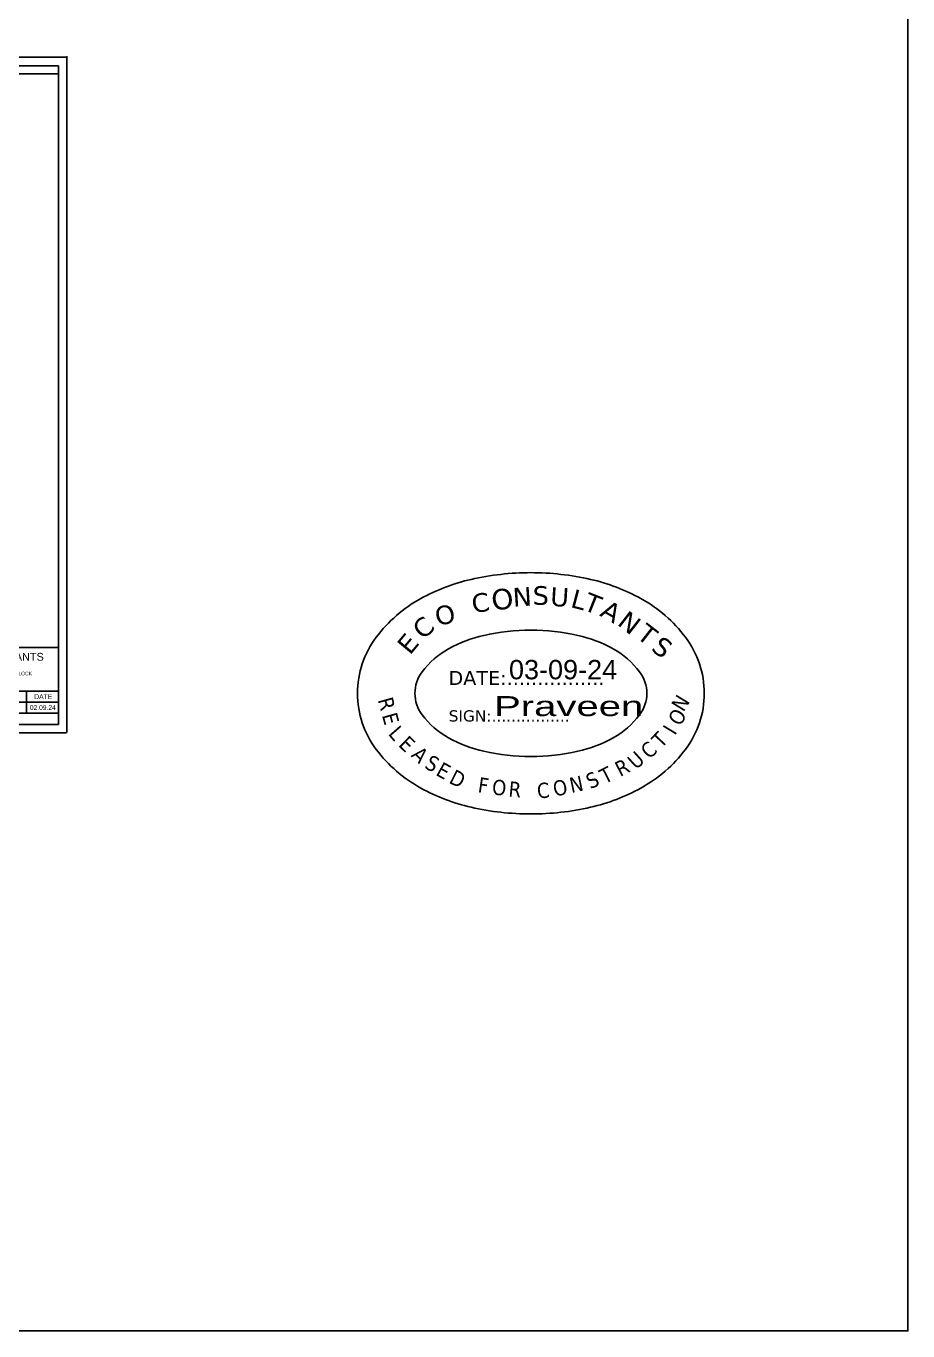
# Model space of a CAD drawing. Extents: x 1878645 to 3043969, y -1160829 to -603973.
# Drawn here: x 2385454 to 2460809, y -814196 to -702701 of the extents above; entities that cross this region are included whole.
import ezdxf

# ---------------------------------------------------------------- set-up
doc = ezdxf.new("R2010")
doc.units = 0
doc.header["$LTSCALE"] = 100
doc.layers.add('Dim', color=3, linetype='Continuous')
doc.styles.add('ARIAL', font='arial.ttf')
doc.styles.add('city', font='MISTRAL.TTF')
doc.styles.get("Standard").update_dxf_attribs({"font": 'verdana.ttf'})
doc.styles.add('TEXT', font='tahoma.ttf', dxfattribs={"height": 8})

# ---------------------------------------------------------------- blocks, each defined once
blk = doc.blocks.new('ODGFNGH')
at = {"color": 1, "true_color": 0xfb1803}
for centre, radius, start, end in [((128.64, -20.15, -153.63), 199.18, 90, 102.85026), ((128.64, -20.15, -153.63), 199.18, 77.14974, 90), ((116.27, 34.08, -153.63), 143.56, 102.85026, 118.8426), ((141.01, 34.08, -153.63), 143.56, 61.1574, 77.14974), ((97.46, 68.22, -153.63), 104.58, 118.8426, 143.0522), ((159.82, 68.22, -153.63), 104.58, 36.9478, 61.1574), ((128.64, -20.15, 12.59), 156.59, 90, 102.85026), ((128.64, -20.15, 12.59), 156.59, 77.14974, 90), ((69.16, 89.51, -153.63), 69.16, 143.0522, 180), ((116.27, 34.08, 12.59), 100.97, 102.85026, 118.8426), ((141.01, 34.08, 12.59), 100.97, 61.1574, 77.14974), ((188.12, 89.51, -153.63), 69.16, 0, 36.9478), ((97.46, 68.22, 12.59), 61.98, 118.8426, 143.0522), ((159.82, 68.22, 12.59), 61.98, 36.9478, 61.1574), ((69.16, 89.51, 12.59), 26.56, 143.0522, 180), ((188.12, 89.51, 12.59), 26.56, 0, 36.9478), ((69.16, 89.51, -153.63), 69.16, 180, 216.9478), ((69.16, 89.51, 12.59), 26.56, 180, 216.9478), ((188.12, 89.51, 12.59), 26.56, 323.0522, 0), ((188.12, 89.51, -153.63), 69.16, 323.0522, 0), ((97.46, 110.81, 12.59), 61.98, 216.9478, 241.1574), ((159.82, 110.81, 12.59), 61.98, 298.8426, 323.0522), ((159.82, 110.81, 12.59), 61.98, 298.8426, 323.0522), ((116.27, 144.95, 12.59), 100.97, 241.1574, 257.14974), ((141.01, 144.95, 12.59), 100.97, 282.85026, 298.8426), ((97.46, 110.81, -153.63), 104.58, 216.9478, 241.1574), ((128.64, 199.18, 12.59), 156.59, 257.14974, 270), ((128.64, 199.18, 12.59), 156.59, 270, 282.85026), ((159.82, 110.81, -153.63), 104.58, 298.8426, 323.0522), ((159.82, 110.81, -153.63), 104.58, 298.8426, 323.0522), ((116.27, 144.95, -153.63), 143.56, 241.1574, 257.14974), ((141.01, 144.95, -153.63), 143.56, 282.85026, 298.8426), ((128.64, 199.18, -153.63), 199.18, 257.14974, 270), ((128.64, 199.18, -153.63), 199.18, 270, 282.85026)]:
    blk.add_arc(centre, radius, start, end, dxfattribs=at)
for s, height, rotation, p in [('O', 15.24, 8.4461, (100.44, 150.65, -153.63)), ('N', 13.85, 3.74785, (115.58, 153.74, -153.63)), ('S', 13.85, 359.46575, (129.91, 155.24, -153.63)), ('U', 13.85, 356.54414, (142.68, 154.46, -153.63)), ('L', 13.85, 345.28557, (157.36, 153.64, -153.63)), ('T', 13.85, 338.43451, (166.7, 151.79, -153.63)), ('O', 13.85, 15.22321, (59.54, 139.1, -153.63)), ('C', 13.85, 8.62581, (85.75, 148.92, -153.63)), ('A', 13.85, 330.43441, (179.08, 147.41, -153.63)), ('C', 13.85, 42.52193, (48.62, 128.76, -153.63)), ('N', 13.85, 322.17258, (191.99, 140.78, -153.63)), ('T', 13.85, 322.17258, (206.21, 131.25, -153.63)), ('E', 13.85, 50.2729, (38.9, 117.33, -153.63)), ('S', 13.85, 322.17258, (217.17, 121.96, -153.63))]:
    blk.add_text(s, height=height, rotation=rotation, dxfattribs=at).set_placement(p)
at = {"style": 'ARIAL'}
blk.add_text('03-09-24', height=14.362, dxfattribs=at).set_placement((112.38, 99.92))
at = {"color": 1, "true_color": 0xfb1803}
for s, height, p in [('DATE:................', 10.3888, (67.46, 95.71, -153.63)), ('SIGN:................', 8.3111, (67.65, 68.61, -153.63))]:
    blk.add_text(s, height=height, dxfattribs=at).set_placement(p)
at = {"color": 5, "true_color": 0x0602fc, "style": 'city', "width": 1.5}
blk.add_text('Praveen', height=14.817, dxfattribs=at).set_placement((101.34, 72.61, -58.92))
at = {"color": 1, "true_color": 0xfb1803, "style": 'TEXT'}
for s, rotation, p in [('N', 58.57838, (241.86, 75.13, -153.63)), ('R', 285.46145, (14.96, 84.74, -153.63)), ('E', 285.46145, (18.07, 73.31, -153.63)), ('O', 58.57838, (239.31, 64.56, -153.63)), ('L', 311.25523, (22.28, 59.22, -153.63)), ('T', 46.80462, (225.57, 48.22, -153.63)), ('I', 58.57838, (235.56, 57.78, -153.63)), ('E', 316.05738, (29.81, 50.8, -153.63)), ('A', 316.05738, (39.23, 43.06, -153.63)), ('C', 42.00247, (216.39, 40.21, -153.63)), ('S', 330.78401, (49.1, 34.59, -153.63)), ('R', 27.27584, (194.85, 27.35, -153.63)), ('U', 42.00247, (206.63, 32.51, -153.63)), ('E', 330.78401, (57.4, 29.23, -153.63)), ('D', 333.38348, (67.19, 23.39, -153.63)), ('S', 24.67637, (172.82, 18.28, -153.63)), ('T', 27.27584, (183.48, 21.94, -153.63)), ('F', 351.61533, (88.83, 16.16, -153.63)), ('O', 356.09055, (99.57, 14.31, -153.63)), ('R', 354.48685, (111.69, 13.06, -153.63)), ('C', 4.61491, (133.63, 11.48, -153.63)), ('O', 12.03745, (146.37, 12.83, -153.63)), ('N', 12.03745, (158.64, 15.49, -153.63))]:
    blk.add_text(s, height=11.34, rotation=rotation, dxfattribs=at).set_placement(p)

msp = doc.modelspace()

# ---------------------------------------------------------------- linework, layer by layer
at = {"color": 35}
for p, q in [((2388940.65769, -705358.56609), (2309534.18548, -705358.56609)), ((2388940.65769, -763065.4558), (2388940.65769, -705358.56609)), ((2309506.18602, -763093.45527), (2388912.65823, -763093.45527))]:
    msp.add_line(p, q, dxfattribs=at)
for p, q in [((2388212.6717, -706086.55208), (2310234.17201, -706086.55208)), ((2388212.6717, -706786.53862), (2310934.15854, -706786.53862)), ((2388212.6717, -762365.46927), (2388212.6717, -706086.55208)), ((2388212.6717, -755802.93939), (2310934.15854, -755802.93939)), ((2388212.6717, -759530.52382), (2373413.35203, -759530.52382)), ((2385492.417, -759530.52382), (2385492.417, -761420.48745)), ((2388212.6717, -760475.50564), (2373413.35203, -760475.50564)), ((2388212.6717, -761420.48745), (2373413.35203, -761420.48745)), ((2310234.17201, -762365.46927), (2388212.6717, -762365.46927))]:
    msp.add_line(p, q)
msp.add_circle((2388940.65769, -705358.56609), 41.99919)
at = {"layer": 'Dim'}
msp.add_lwpolyline([(2068708.258, -699809.46868), (2460808.93685, -699809.46868), (2460808.93685, -814196.31973), (2068708.258, -814196.31973)], close=True, dxfattribs=at)

# ---------------------------------------------------------------- block references
at = {"layer": 'Dim', "ltscale": 0.5, "xscale": 115.1821420890373, "yscale": 115.1821420890373, "zscale": 115.1821420890373}
msp.add_blockref('ODGFNGH', (2413772.24639, -770025.81243, -1450.43369), dxfattribs=at)

# ---------------------------------------------------------------- texts
at = {"color": 86, "style": 'ARIAL'}
msp.add_text('ECO CONSULTANTS', height=664.9192402, dxfattribs=at).set_placement((2377781.02453, -756925.33741))
at = {"style": 'ARIAL'}
for s, height, p in [('VIJAYA ARCH,#A6,2A Cross.2 nd BLOCK', 306.8049311, (2377862.41304, -758176.573)), ('DATE', 415.792, (2386150.12253, -760210.36172)), ('02.09.24', 408.026043, (2385773.70848, -761136.33345))]:
    msp.add_text(s, height=height, dxfattribs=at).set_placement(p)

doc.saveas('drawing.dxf')
